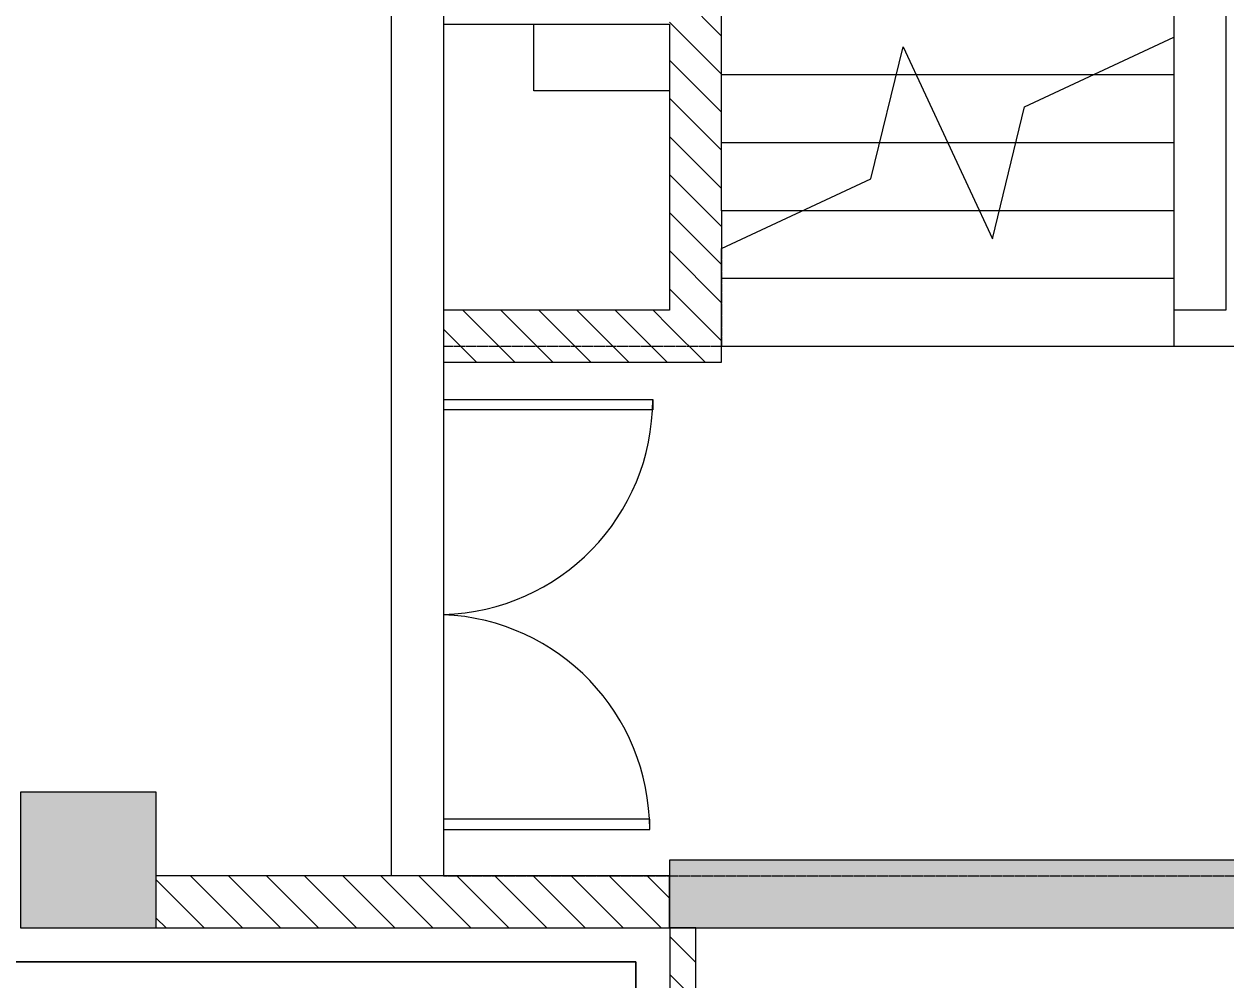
# Model space of a CAD drawing. Header units: millimetres. Extents: x -106145 to 154907, y -84585 to 152038.
# Drawn here: x 49104 to 54419, y 81205 to 85430 of the extents above; entities that cross this region are included whole.
import ezdxf

# ---------------------------------------------------------------- set-up
doc = ezdxf.new("R2010")
doc.units = ezdxf.units.MM
doc.linetypes.add('Overhead', pattern=[3.96875, 2.38125, -1.5875])
for name, color, linetype, lineweight in [('A-ANNO-DIMS', 211, 'Continuous', 9), ('A-ANNO-DIMS-300', 211, 'Continuous', 9), ('A-DOOR', 31, 'Continuous', 5), ('A-FLOR', 192, 'Continuous', 5), ('A-WALL', 113, 'Continuous', 5), ('A-WALL-PATT', 111, 'Continuous', 5), ('S-COLS', 52, 'Continuous', 5), ('S-STRS', 31, 'Continuous', 5), ('S-STRS-MBND', 31, 'Overhead', 5)]:
    doc.layers.add(name, color=color, linetype=linetype, lineweight=lineweight)
doc.styles.add('RomanS', font='romans__.ttf', dxfattribs={"width": 0.8, "height": 1200})
doc.dimstyles.new('Diagonal_-_4_mm_RomanS', dxfattribs={"dimscale": 304.8, "dimtxt": 1219.023462, "dimasz": 1.476378, "dimexe": 0.984252, "dimexo": 0.0625, "dimgap": 0.19685, "dimtad": 1, "dimdec": 0, "dimzin": 0, "dimdsep": 46, "dimtxsty": 'RomanS', "dimblk1": 'OBLIQUE', "dimblk2": 'OBLIQUE', "dimsah": 1, "dimcen": 0.09, "dimdle": 2.362205, "dimazin": 0, "dimtfac": 1, "dimtdec": 4, "dimtix": 1, "dimtmove": 0, "dimatfit": 3, "dimfxl": 2.362205, "dimfxlon": 1, "dimtvp": 1, "dimtolj": 1, "dimtzin": 0, "dimarcsym": 2})
pattern_1 = [(315, (0, 0), (84.18955, 84.18955), [])]

# ---------------------------------------------------------------- blocks, each defined once
blk = doc.blocks.new('M_Concrete-Rectangular-Column - 600 x 600-11938155-Site Plan')
at = {"layer": 'S-COLS'}
blk.add_hatch(color=256, dxfattribs=at).paths.add_polyline_path([(-300, 300), (-300, -300), (300, -300), (300, 300)], flags=0)
at = {"layer": 'S-COLS', "color": 41}
for p, q in [((300, 300), (-300, 300)), ((-300, 300), (-300, -300)), ((300, -300), (300, 300)), ((-300, -300), (300, -300))]:
    blk.add_line(p, q, dxfattribs=at)
blk = doc.blocks.new('M_Double Door-Large Slit Vision Panel_Type B - 2_0_TYPE B-V47-Site Plan')
at = {"layer": 'A-DOOR', "color": 121, "lineweight": 9}
for p, q in [((-950, 121.35), (-950, 1046.35)), ((-950, 1046.35), (-905, 1046.35)), ((-905, 1046.35), (-905, 121.35)), ((950, 1032.95), (905, 1032.95)), ((905, 1032.95), (905, 121.35)), ((950, 121.35), (950, 1032.95))]:
    blk.add_line(p, q, dxfattribs=at)
at = {"layer": 'A-DOOR', "color": 41}
for centre, start, end in [((-950, 96.35), 1.52051, 90), ((950, 82.95), 90, 177.66449)]:
    blk.add_arc(centre, 950, start, end, dxfattribs=at)
blk = doc.blocks.new('MM-HOSPITAL A _ B BLOCK-2022_11_05_CENTRAL_rvt-1-Site Plan')
at = {"layer": 'A-WALL-PATT'}
h = blk.add_hatch(dxfattribs=at)
h.set_pattern_fill('FP_19', color=90, style=0, pattern_type=2)
h.set_pattern_definition(pattern_1)
h.paths.add_polyline_path([(52188.7, 83935), (52188.7, 89435.1), (51958.7, 89435.1), (51958.7, 83935)], flags=0)
h = blk.add_hatch(dxfattribs=at)
h.set_pattern_fill('FP_19', color=90, style=0, pattern_type=2)
h.set_pattern_definition(pattern_1)
h.paths.add_polyline_path([(51266.7, 83935), (51958.7, 83935), (51958.7, 84165), (50958.8, 84165), (50958.8, 83935)], flags=0)
blk.add_hatch(color=254, dxfattribs=at).paths.add_polyline_path([(57158.7, 81435.1), (57388.7, 81435.1), (57388.7, 81735.1), (51958.7, 81735.1), (51958.7, 81435.1), (55467.4, 81435.1)], flags=0)
h = blk.add_hatch(dxfattribs=at)
h.set_pattern_fill('FP_19', color=90, style=0, pattern_type=2)
h.set_pattern_definition(pattern_1)
h.paths.add_polyline_path([(49688.7, 81435), (51958.7, 81435), (51958.7, 81665), (49688.7, 81665), (49688.7, 81435.1)], flags=0)
h = blk.add_hatch(dxfattribs=at)
h.set_pattern_fill('FP_19', color=90, style=0, pattern_type=2)
h.set_pattern_definition(pattern_1)
h.paths.add_polyline_path([(52073.8, 78435.1), (52073.8, 81435), (51958.8, 81435), (51958.8, 78435.1)], flags=0)
at = {"layer": 'A-FLOR', "color": 41}
for p, q in [((51358.7, 85135), (51358.7, 85430.1)), ((51958.7, 85135), (51358.7, 85135)), ((51808.8, 81285), (33098.7, 81285)), ((33098.7, 81285), (51808.8, 81285)), ((51808.8, 78170.1), (51808.8, 81285)), ((51808.8, 81285), (51808.8, 78170.1))]:
    blk.add_line(p, q, dxfattribs=at)
at = {"layer": 'A-WALL', "color": 41}
for p, q in [((50728.8, 81665), (50728.8, 89505)), ((54418.7, 87005.1), (54418.7, 84165.1)), ((50958.8, 85430.1), (50958.8, 84165)), ((54418.7, 84165.1), (54188.7, 84165.1)), ((50958.8, 83935), (50958.8, 81665)), ((51958.7, 81665), (51958.7, 81435.1)), ((51958.7, 81435), (51958.7, 81665))]:
    blk.add_line(p, q, dxfattribs=at)
at = {"layer": 'A-WALL', "color": 61, "lineweight": 18}
for p, q in [((52188.7, 84605.1), (52188.7, 89435.1)), ((50958.8, 85660.1), (50958.8, 85430.1)), ((50958.8, 85430.1), (51958.7, 85430.1)), ((51958.7, 85430.1), (51958.7, 84165)), ((52188.7, 83935), (52188.7, 84438.7)), ((51958.7, 84165), (50958.8, 84165)), ((50958.8, 84165), (50958.8, 83935)), ((50958.8, 83935), (51958.7, 83935)), ((51958.7, 83935), (52188.7, 83935)), ((57088.7, 81735.1), (51958.7, 81735.1)), ((51958.7, 81735.1), (51958.7, 81665)), ((51958.7, 81665), (49688.7, 81665)), ((49688.7, 81435), (51958.7, 81435)), ((51958.7, 81435.1), (57158.7, 81435.1)), ((51958.8, 81435), (51958.8, 78435.1)), ((52073.8, 81435), (51958.8, 81435)), ((52073.8, 78435.1), (52073.8, 81435))]:
    blk.add_line(p, q, dxfattribs=at)
at = {"layer": 'S-STRS', "color": 41}
for p, q in [((54188.7, 85505.1), (54188.7, 85371.4)), ((54188.7, 85371.4), (54188.7, 85205.1)), ((52960.3, 85205.1), (52188.7, 85205.1)), ((53048.9, 85205.1), (52960.3, 85205.1)), ((53832.1, 85205.1), (53048.9, 85205.1)), ((54188.7, 85205.1), (53832.1, 85205.1)), ((54188.7, 85205.1), (54188.7, 84905.1)), ((52887.4, 84905.1), (52188.7, 84905.1)), ((53188.7, 84905.1), (52887.4, 84905.1)), ((53490.1, 84905.1), (53188.7, 84905.1)), ((54188.7, 84905.1), (53490.1, 84905.1)), ((54188.7, 84905.1), (54188.7, 84605.1)), ((52188.7, 84605.1), (52188.7, 84438.7)), ((52545.4, 84605.1), (52188.7, 84605.1)), ((53328.6, 84605.1), (52545.4, 84605.1)), ((53417.2, 84605.1), (53328.6, 84605.1)), ((54188.7, 84605.1), (53417.2, 84605.1)), ((54188.7, 84605.1), (54188.7, 84305.1)), ((54188.7, 84305.1), (52188.7, 84305.1)), ((54188.7, 84305.1), (54188.7, 84005.1)), ((54188.7, 84005.1), (52188.7, 84005.1)), ((55088.7, 84005.1), (54188.7, 84005.1))]:
    blk.add_line(p, q, dxfattribs=at)
at = {"layer": 'S-STRS', "color": 41, "linetype": 'Overhead'}
for p, q in [((52960.3, 85205.1), (52188.7, 85205.1)), ((53048.9, 85205.1), (52960.3, 85205.1)), ((53832.1, 85205.1), (53048.9, 85205.1)), ((54188.7, 85205.1), (53832.1, 85205.1)), ((52887.4, 84905.1), (52188.7, 84905.1)), ((53188.7, 84905.1), (52887.4, 84905.1)), ((53490.1, 84905.1), (53188.7, 84905.1)), ((54188.7, 84905.1), (53490.1, 84905.1)), ((52545.4, 84605.1), (52188.7, 84605.1)), ((53328.6, 84605.1), (52545.4, 84605.1)), ((53417.2, 84605.1), (53328.6, 84605.1)), ((54188.7, 84605.1), (53417.2, 84605.1)), ((54188.7, 84305.1), (52188.7, 84305.1)), ((54188.7, 84005.1), (52188.7, 84005.1))]:
    blk.add_line(p, q, dxfattribs=at)
at = {"layer": 'S-STRS-MBND', "color": 41, "linetype": 'Continuous'}
for p, q in [((53528.6, 85063.5), (54188.7, 85371.4)), ((52848.9, 84746.6), (52990.6, 85329.9)), ((52990.6, 85329.9), (53386.9, 84480.2)), ((53386.9, 84480.2), (53528.6, 85063.5)), ((52188.7, 84438.7), (52848.9, 84746.6))]:
    blk.add_line(p, q, dxfattribs=at)
at = {"layer": 'S-STRS-MBND', "color": 41}
for p, q in [((54188.7, 85371.4), (54188.7, 84005.1)), ((53048.9, 85205.1), (52960.3, 85205.1)), ((53048.9, 85205.1), (52960.3, 85205.1)), ((54188.7, 85205.1), (53832.1, 85205.1)), ((54188.7, 85205.1), (53832.1, 85205.1)), ((53188.7, 84905.1), (52887.4, 84905.1)), ((53188.7, 84905.1), (52887.4, 84905.1)), ((54188.7, 84905.1), (53490.1, 84905.1)), ((54188.7, 84905.1), (53490.1, 84905.1)), ((53328.6, 84605.1), (52545.4, 84605.1)), ((53328.6, 84605.1), (52545.4, 84605.1)), ((54188.7, 84605.1), (53417.2, 84605.1)), ((54188.7, 84605.1), (53417.2, 84605.1)), ((52188.7, 84438.7), (52188.7, 84005.1)), ((54188.7, 84305.1), (52188.7, 84305.1)), ((54188.7, 84305.1), (52188.7, 84305.1)), ((50958.8, 84005.1), (50958.8, 81665)), ((52188.7, 84005.1), (50958.8, 84005.1)), ((54188.7, 84005.1), (52188.7, 84005.1)), ((54188.7, 84005.1), (52188.7, 84005.1)), ((57088.7, 84005.1), (54188.7, 84005.1)), ((50958.8, 81665), (57088.7, 81665))]:
    blk.add_line(p, q, dxfattribs=at)
at = {"color": 253, "lineweight": 5}
for name, p, rotation in [('M_Double Door-Large Slit Vision Panel_Type B - 2_0_TYPE B-V47-Site Plan', (50837.4, 82820), 269.9999999999999), ('M_Concrete-Rectangular-Column - 600 x 600-11938155-Site Plan', (49388.7, 81735.1), 90.00000482565875)]:
    blk.add_blockref(name, p, dxfattribs=dict(at, rotation=rotation))
blk = doc.blocks.new('DIMBLOCK33-Site Plan')
at = {"layer": 'A-ANNO-DIMS-300', "transparency": 16777216}
for p, q in [((-65454.8, 47705.6), (79277.8, 131267)), ((79014.3, 130283.5), (78504.3, 131166.8)), ((78654.3, 130907), (79014.3, 130283.5)), ((-64471.3, 47442.1), (-64981.3, 48325.4)), ((-64831.3, 48065.6), (-64471.3, 47442.1))]:
    blk.add_line(p, q, dxfattribs=at)
at = {"layer": 'A-ANNO-DIMS-300', "lineweight": 35, "transparency": 16777216}
for p, q in [((78654.3, 130907), (78736.6, 131214.4)), ((78654.3, 130907), (78571.9, 130599.7)), ((-64831.3, 48065.6), (-64748.9, 48373)), ((-64831.3, 48065.6), (-64913.6, 47758.3))]:
    blk.add_line(p, q, dxfattribs=at)
at = {"layer": 'A-ANNO-DIMS-300', "color": 0, "transparency": 16777216, "insert": (3725.2, 89578.4), "char_height": 1200, "width": 6511.945, "attachment_point": 1, "rotation": 30, "line_spacing_factor": 0.983083, "style": 'RomanS'}
blk.add_mtext('165683', dxfattribs=at)
blk = doc.blocks.new('_Oblique')
at = {"color": 0, "linetype": 'ByBlock', "lineweight": -2}
blk.add_line((-0.5, -0.5), (0.5, 0.5), dxfattribs=at)

msp = doc.modelspace()

# ---------------------------------------------------------------- block references
at = {"lineweight": 5}
msp.add_blockref('MM-HOSPITAL A _ B BLOCK-2022_11_05_CENTRAL_rvt-1-Site Plan', (0, 0), dxfattribs=at)

# ---------------------------------------------------------------- next in the draw order: dimensions: what is measured, and where the dimension line sits
at = {"layer": 'A-ANNO-DIMS'}
dim = msp.add_linear_dim(base=(78654.26, 130907.03), p1=(-64471.28, 47442.07), p2=(79014.26, 130283.49), angle=30, dimstyle='Diagonal_-_4_mm_RomanS', override={"dimpost": '<>', "dimfxl": 165682.835536}, dxfattribs=at)
dim.commit()
dim.dimension.update_dxf_attribs({"geometry": 'DIMBLOCK33-Site Plan', "text_midpoint": (6578.73, 90062.68)})

doc.saveas('drawing.dxf')
